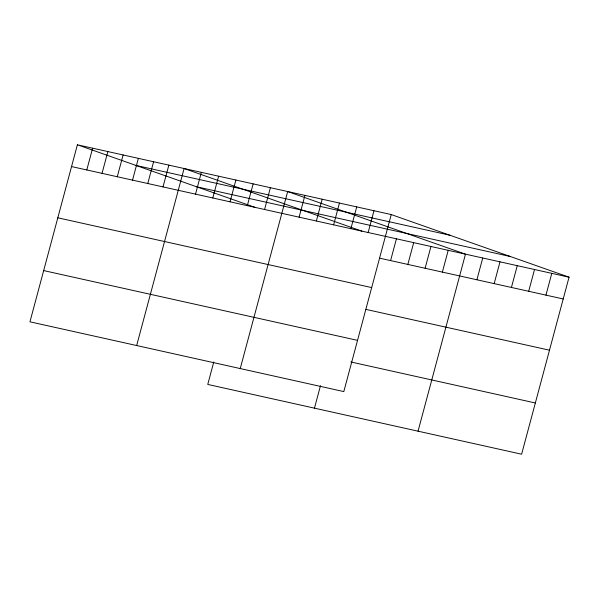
<?xml version="1.0" encoding="UTF-8"?>
<svg xmlns="http://www.w3.org/2000/svg" width="599" height="599" viewBox="0 0 599 599"><rect width="100%" height="100%" fill="white"/><g stroke="black" fill="none" stroke-linecap="round" stroke-linejoin="round"><path stroke-width="0.9" d="M77.383 144.793L29.95 321.813L343.811 391.589L391.244 214.569L77.383 144.793L255.189 207.411M86.788 169.966L92.628 148.185M102.032 173.351L107.872 151.577M117.277 176.742L123.117 154.961M132.521 180.134L138.362 158.353M147.766 183.519L153.606 161.737M163.01 186.91L168.851 165.129M136.662 345.533L184.095 168.521L361.901 231.139M195.521 194.136L201.354 172.355M212.78 197.977L218.62 176.196M230.046 201.811L235.879 180.029M247.305 205.652L253.145 183.871M213.776 361.961L207.756 384.431L521.617 454.207L569.05 277.187L391.244 214.569M264.571 209.485L270.404 187.712M240.236 368.565L287.67 191.545L465.475 254.163L418.042 431.175M299.096 217.167L304.928 195.386M316.354 221.001L322.195 199.22M333.621 224.842L339.453 203.061M350.879 228.676L356.719 206.895M314.468 408.151L320.487 385.681M368.145 232.517L373.978 210.736M390.593 260.595L396.426 238.814M407.852 264.429L413.692 242.647M425.118 268.27L430.951 246.488M442.376 272.103L448.217 250.322M476.901 279.778L482.742 257.997M494.168 283.619L500 261.838M511.426 287.453L517.266 265.679M528.692 291.294L534.525 269.513M545.951 295.135L551.791 273.354M136.055 165.459L449.916 235.235M196.509 186.746L510.37 256.529M71.543 166.574L569.05 277.187M379.691 258.169L563.217 298.968M57.818 217.804L371.68 287.58M365.959 309.398L549.485 350.198M43.675 270.583L357.536 340.359M350.909 361.976L535.349 402.977"/></g></svg>
